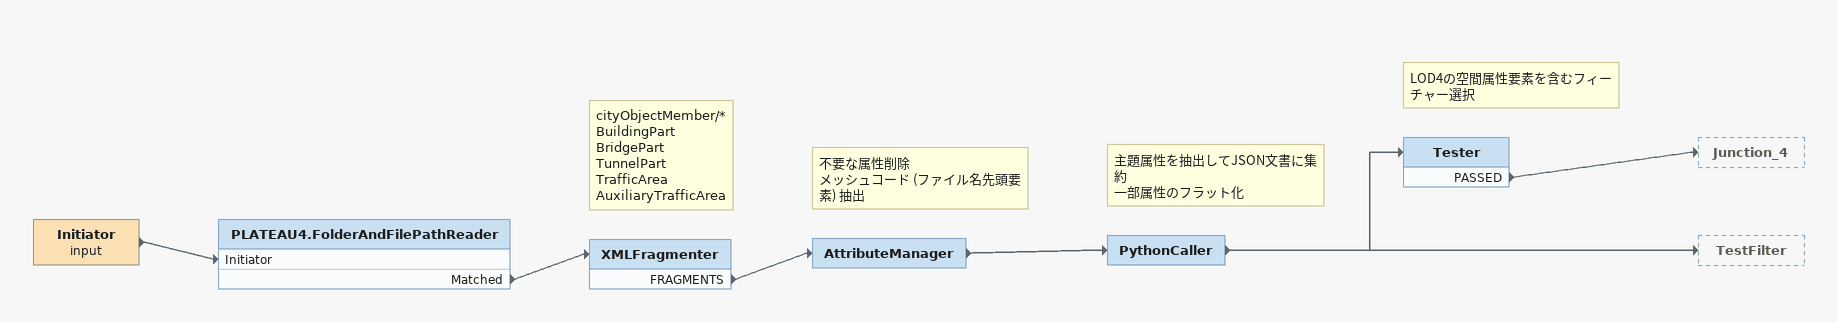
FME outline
Initiator (input)
    -> PLATEAU4.FolderAndFilePathReader [Initiator]
PLATEAU4.FolderAndFilePathReader
    Matched -> XMLFragmenter
Note: cityObjectMember/* / BuildingPart / BridgePart / TunnelPart / TrafficArea / AuxiliaryTrafficArea
XMLFragmenter
    FRAGMENTS -> AttributeManager
Note: 不要な属性削除 / メッシュコード (ファイル名先頭要素) 抽出
AttributeManager
    -> PythonCaller
Note: 主題属性を抽出してJSON文書に集約 / 一部属性のフラット化
PythonCaller
    -> TestFilter
    -> Tester
Note: LOD4の空間属性要素を含むフィーチャー選択
Tester
    PASSED -> Junction_4
